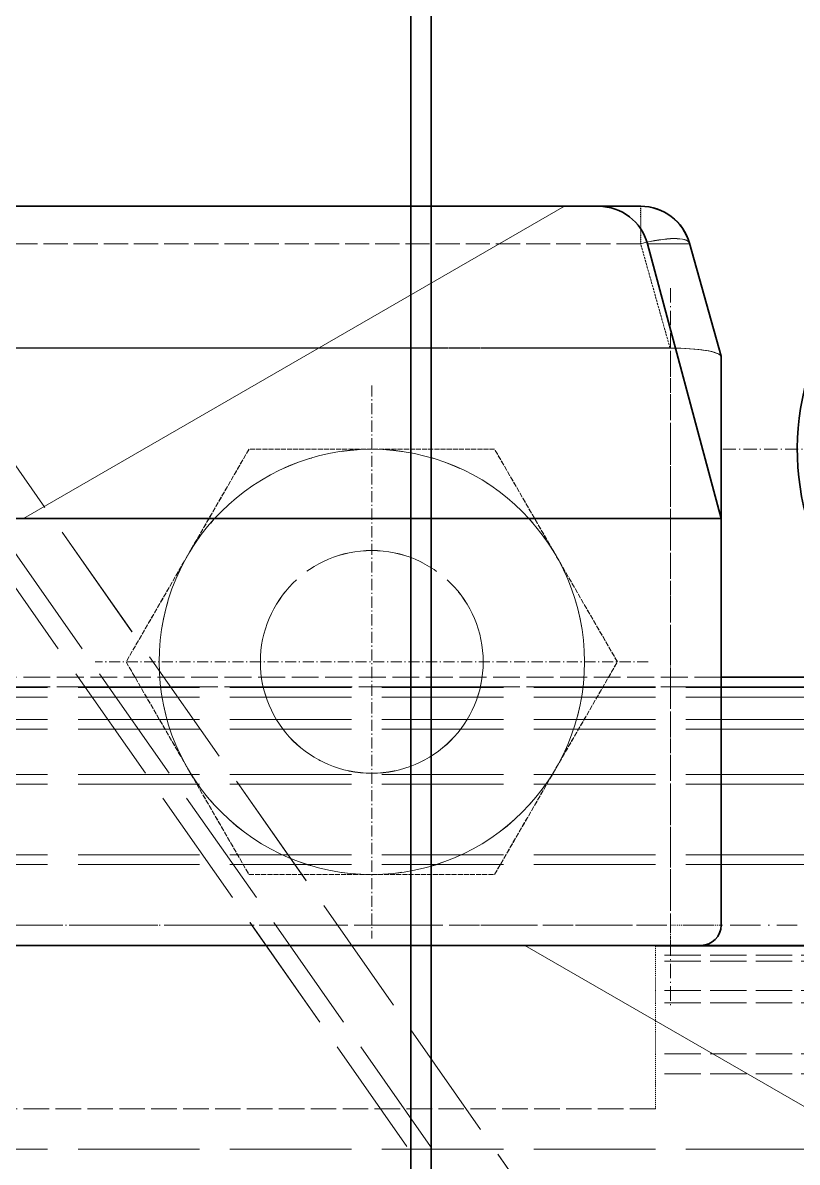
# Model space of a CAD drawing. Header units: millimetres. Extents: x 12184 to 41592, y 8990 to 29785.
# Drawn here: x 23086.3 to 23162.8, y 16817.3 to 16929.8 of the extents above; entities that cross this region are included whole.
import ezdxf

# ---------------------------------------------------------------- set-up
doc = ezdxf.new("R2010")
doc.units = ezdxf.units.MM
doc.linetypes.add('DASHDOT', pattern=[18.5, 12, -3, 0.5, -3])
doc.linetypes.add('DASHED', pattern=[15, 12, -3])

# ---------------------------------------------------------------- blocks, each defined once
blk = doc.blocks.new('A$C55E021B5')
at = {"color": 7, "linetype": 'DASHED', "lineweight": 13}
for p, q in [((135.74, 250.5), (580, 884.97)), ((138.08, 250.5), (580, 881.62)), ((173.83, 313.61), (426.95, 675.11)), ((165.85, 627.66), (471.85, 627.66)), ((165.85, 627.57), (471.85, 627.57)), ((165.85, 626.62), (471.85, 626.62)), ((165.85, 626.62), (471.85, 626.62)), ((165.85, 624.42), (471.85, 624.42)), ((165.85, 623.46), (471.85, 623.46)), ((165.85, 623.46), (471.85, 623.46)), ((165.85, 619), (471.85, 619)), ((165.85, 618.04), (471.85, 618.04)), ((165.85, 618.04), (471.85, 618.04)), ((165.85, 611.07), (471.85, 611.07)), ((165.85, 610.11), (471.85, 610.11)), ((165.85, 610.11), (471.85, 610.11)), ((165.85, 581.99), (471.85, 581.99))]:
    blk.add_line(p, q, dxfattribs=at)
at = {"color": 7, "linetype": 'DASHED', "lineweight": 13, "ltscale": 0.006176}
blk.add_line((347.3, 675.11), (347.3, 671.41), dxfattribs=at)
at = {"color": 7, "lineweight": 35, "ltscale": 0.006926}
blk.add_line((347.3, 675.11), (351.46, 675.11), dxfattribs=at)
at = {"color": 7, "lineweight": 35, "ltscale": 0.184631}
blk.add_line((462.24, 675.11), (351.46, 675.11), dxfattribs=at)
at = {"color": 7, "lineweight": 13, "ltscale": 0.102764}
blk.add_line((408.23, 644.28), (354.83, 675.11), dxfattribs=at)
at = {"color": 7, "lineweight": 35, "ltscale": 0.019325}
blk.add_line((339.35, 660.3), (342.49, 671.46), dxfattribs=at)
at = {"color": 7, "lineweight": 35, "ltscale": 0.046803}
blk.add_line((339.35, 644.28), (346.62, 671.41), dxfattribs=at)
at = {"color": 7, "lineweight": 13, "ltscale": 0.019295}
blk.add_line((342.48, 671.41), (339.35, 660.26), dxfattribs=at)
at = {"color": 7, "lineweight": 13, "ltscale": 0.006908}
blk.add_line((346.62, 671.41), (342.48, 671.41), dxfattribs=at)
at = {"color": 7, "linetype": 'DASHED', "lineweight": 13, "ltscale": 0.017821}
blk.add_line((344.41, 661.11), (347.3, 671.41), dxfattribs=at)
at = {"color": 7, "linetype": 'DASHED', "lineweight": 13, "ltscale": 0.198483}
blk.add_line((347.3, 671.41), (466.39, 671.41), dxfattribs=at)
at = {"color": 7, "linetype": 'DASHDOT', "lineweight": 13, "ltscale": 0.118001}
blk.add_line((344.35, 667.01), (344.35, 596.21), dxfattribs=at)
at = {"color": 7, "linetype": 'DASHED', "lineweight": 13, "ltscale": 0.095}
blk.add_line((344.35, 604.11), (344.35, 661.11), dxfattribs=at)
at = {"color": 7, "linetype": 'DASHED', "lineweight": 13, "ltscale": 0.208334}
for p, q in [((469.35, 661.11), (344.35, 661.11)), ((469.35, 604.11), (344.35, 604.11))]:
    blk.add_line(p, q, dxfattribs=at)
at = {"color": 7, "linetype": 'DASHED', "lineweight": 13, "ltscale": 0.208121}
blk.add_line((344.41, 661.11), (469.28, 661.11), dxfattribs=at)
at = {"color": 7, "lineweight": 35, "ltscale": 0.026629}
blk.add_line((339.35, 660.26), (339.35, 644.28), dxfattribs=at)
at = {"color": 7, "lineweight": 35, "ltscale": 0.026579}
blk.add_line((339.35, 660.23), (339.35, 644.28), dxfattribs=at)
at = {"color": 7, "linetype": 'DASHDOT', "lineweight": 13, "ltscale": 0.091}
for p, q in [((373.85, 657.41), (373.85, 602.81)), ((346.55, 630.11), (401.15, 630.11))]:
    blk.add_line(p, q, dxfattribs=at)
at = {"color": 7, "linetype": 'DASHDOT', "lineweight": 13, "ltscale": 0.108334}
blk.add_line((274.35, 651.11), (339.35, 651.11), dxfattribs=at)
at = {"color": 7, "linetype": 'DASHED', "lineweight": 13, "ltscale": 0.040415}
for p, q in [((349.6, 630.11), (361.72, 651.11)), ((385.97, 651.11), (398.1, 630.11))]:
    blk.add_line(p, q, dxfattribs=at)
at = {"color": 7, "linetype": 'DASHED', "lineweight": 13, "ltscale": 0.040414}
for p, q in [((361.72, 651.11), (385.97, 651.11)), ((361.72, 609.11), (349.6, 630.11)), ((398.1, 630.11), (385.97, 609.11)), ((385.97, 609.11), (361.72, 609.11))]:
    blk.add_line(p, q, dxfattribs=at)
at = {"color": 7, "lineweight": 35, "ltscale": 0.066952}
blk.add_line((339.35, 644.28), (339.35, 604.11), dxfattribs=at)
at = {"color": 7, "lineweight": 35, "ltscale": 0.225}
blk.add_line((474.35, 644.28), (339.35, 644.28), dxfattribs=at)
blk.add_line((474.35, 644.28), (339.35, 644.28), dxfattribs=at)
at = {"color": 7, "lineweight": 35, "ltscale": 0.029167}
blk.add_line((321.85, 628.61), (339.35, 628.61), dxfattribs=at)
at = {"color": 7, "linetype": 'DASHED', "lineweight": 13, "ltscale": 0.220833}
for p, q in [((339.35, 628.61), (471.85, 628.61)), ((339.35, 627.66), (471.85, 627.66))]:
    blk.add_line(p, q, dxfattribs=at)
at = {"color": 7, "lineweight": 13, "ltscale": 0.289167}
blk.add_line((165.85, 627.66), (339.35, 627.66), dxfattribs=at)
at = {"color": 7, "linetype": 'DASHDOT', "lineweight": 13, "ltscale": 0.25}
blk.add_line((481.85, 604.11), (331.85, 604.11), dxfattribs=at)
at = {"color": 7, "linetype": 'DASHED', "lineweight": 13, "ltscale": 0.008333}
blk.add_line((344.35, 604.11), (339.35, 604.11), dxfattribs=at)
at = {"color": 7, "linetype": 'DASHED', "lineweight": 13, "ltscale": 0.003333}
blk.add_line((344.35, 602.11), (344.35, 604.11), dxfattribs=at)
at = {"color": 7, "lineweight": 13, "ltscale": 0.371198}
blk.add_line((358.73, 602.11), (165.85, 490.75), dxfattribs=at)
at = {"color": 7, "lineweight": 35, "ltscale": 0.040485}
blk.add_line((321.56, 602.08), (345.85, 602.08), dxfattribs=at)
at = {"color": 7, "linetype": 'DASHED', "lineweight": 13, "ltscale": 0.04025}
blk.add_line((321.7, 602.1), (345.85, 602.1), dxfattribs=at)
at = {"color": 7, "lineweight": 35, "ltscale": 0.04025}
blk.add_line((321.7, 602.1), (345.85, 602.1), dxfattribs=at)
at = {"color": 7, "lineweight": 35, "ltscale": 0.218333}
blk.add_line((341.35, 602.11), (472.35, 602.11), dxfattribs=at)
at = {"color": 7, "lineweight": 35, "ltscale": 5.49316e-05}
blk.add_line((345.85, 602.11), (345.85, 602.08), dxfattribs=at)
at = {"color": 7, "lineweight": 35, "ltscale": 0.21}
blk.add_line((345.85, 602.11), (471.85, 602.11), dxfattribs=at)
at = {"color": 7, "linetype": 'DASHED', "lineweight": 13, "ltscale": 0.001558}
blk.add_line((345.85, 602.08), (345.85, 601.15), dxfattribs=at)
at = {"color": 7, "linetype": 'DASHED', "lineweight": 13, "ltscale": 0.3}
for p, q in [((165.85, 601.15), (345.85, 601.15)), ((165.85, 600.56), (345.85, 600.56)), ((165.85, 597.66), (345.85, 597.66)), ((165.85, 596.43), (345.85, 596.43)), ((165.85, 591.42), (345.85, 591.42)), ((165.85, 589.42), (345.85, 589.42))]:
    blk.add_line(p, q, dxfattribs=at)
at = {"color": 7, "linetype": 'DASHED', "lineweight": 13, "ltscale": 0.000983047}
blk.add_line((345.85, 601.15), (345.85, 600.56), dxfattribs=at)
at = {"color": 7, "linetype": 'DASHED', "lineweight": 13, "ltscale": 0.004831}
blk.add_line((345.85, 600.56), (345.85, 597.66), dxfattribs=at)
at = {"color": 7, "linetype": 'DASHED', "lineweight": 13, "ltscale": 0.002053}
blk.add_line((345.85, 597.66), (345.85, 596.43), dxfattribs=at)
at = {"color": 7, "linetype": 'DASHED', "lineweight": 13, "ltscale": 0.008343}
blk.add_line((345.85, 596.43), (345.85, 591.42), dxfattribs=at)
at = {"color": 7, "linetype": 'DASHED', "lineweight": 13, "ltscale": 0.00333}
blk.add_line((345.85, 591.42), (345.85, 589.42), dxfattribs=at)
at = {"color": 7, "linetype": 'DASHED', "lineweight": 13, "ltscale": 0.005754}
blk.add_line((345.85, 589.42), (345.85, 585.97), dxfattribs=at)
at = {"color": 7, "linetype": 'DASHED', "lineweight": 13, "ltscale": 0.21}
blk.add_line((345.85, 585.97), (471.85, 585.97), dxfattribs=at)
at = {"color": 7, "linetype": 'DASHED', "lineweight": 13}
for radius in [21, 11]:
    blk.add_circle((373.85, 630.11), radius, dxfattribs=at)
at = {"color": 7, "lineweight": 35}
for centre, radius, start, end in [((306.85, 651.11), 25, 306.8699, 233.1301), ((347.3, 670.11), 5, 90, 164.3087), ((351.46, 670.11), 5, 89.9759, 164.9553), ((339.5, 660.26), 0.151, 164.1175, 179.8735), ((341.35, 604.11), 2, 180, 270)]:
    blk.add_arc(centre, radius, start, end, dxfattribs=at)
at = {"color": 7, "lineweight": 13}
blk.add_arc((342.79, 671.38), 0.317, 164.3481, 175.0651, dxfattribs=at)
blk.add_ellipse((347.3, 670.11), major_axis=(0, -5), ratio=0.998883, start_param=3.141593, end_param=4.45059, dxfattribs=at)
at = {"color": 7, "linetype": 'DASHED', "lineweight": 13}
for centre, major_axis, ratio, start_param, end_param in [((347.3, 670.11), (4.81, -1.35), 0.249786, 1.640852, 3.141593), ((344.35, 660.23), (-5, 0), 0.176327, 4.712389, 6.283185), ((344.53, 660.24), (5.18, -0.02), 0.168137, 1.594352, 3.095113)]:
    blk.add_ellipse(centre, major_axis=major_axis, ratio=ratio, start_param=start_param, end_param=end_param, dxfattribs=at)
blk = doc.blocks.new('1')
at = {"color": 7, "lineweight": 35}
for p, q in [((23124.65, 18681.56), (23124.65, 16239.1)), ((23126.65, 17059.1), (23126.65, 16239.1))]:
    blk.add_line(p, q, dxfattribs=at)
at = {"color": 7, "linetype": 'DASHED', "lineweight": 13}
for p, q in [((23358.91, 16487.1), (22914.65, 17121.57)), ((23356.56, 16487.1), (22914.65, 17118.22)), ((23320.82, 16550.22), (23067.69, 16911.72)), ((23328.8, 16864.26), (23022.8, 16864.26)), ((23328.8, 16864.18), (23022.8, 16864.18)), ((23328.8, 16863.22), (23022.8, 16863.22)), ((23328.8, 16863.22), (23022.8, 16863.22)), ((23328.8, 16861.02), (23022.8, 16861.02)), ((23328.8, 16860.06), (23022.8, 16860.06)), ((23328.8, 16860.06), (23022.8, 16860.06)), ((23328.8, 16855.6), (23022.8, 16855.6)), ((23328.8, 16854.65), (23022.8, 16854.65)), ((23328.8, 16854.65), (23022.8, 16854.65)), ((23328.8, 16847.67), (23022.8, 16847.67)), ((23328.8, 16846.71), (23022.8, 16846.71)), ((23328.8, 16846.71), (23022.8, 16846.71)), ((23328.8, 16818.59), (23022.8, 16818.59))]:
    blk.add_line(p, q, dxfattribs=at)
at = {"color": 7, "lineweight": 35, "ltscale": 0.184631}
blk.add_line((23032.41, 16911.72), (23143.19, 16911.72), dxfattribs=at)
at = {"color": 7, "lineweight": 13, "ltscale": 0.102764}
blk.add_line((23086.42, 16880.89), (23139.82, 16911.72), dxfattribs=at)
at = {"color": 7, "lineweight": 35, "ltscale": 0.006926}
blk.add_line((23147.34, 16911.72), (23143.19, 16911.72), dxfattribs=at)
at = {"color": 7, "linetype": 'DASHED', "lineweight": 13, "ltscale": 0.006176}
blk.add_line((23147.34, 16911.72), (23147.34, 16908.01), dxfattribs=at)
at = {"color": 7, "linetype": 'DASHED', "lineweight": 13, "ltscale": 0.198483}
blk.add_line((23147.34, 16908.01), (23028.25, 16908.01), dxfattribs=at)
at = {"color": 7, "linetype": 'DASHED', "lineweight": 13, "ltscale": 0.017821}
blk.add_line((23150.24, 16897.72), (23147.34, 16908.01), dxfattribs=at)
at = {"color": 7, "lineweight": 35, "ltscale": 0.046803}
blk.add_line((23155.3, 16880.89), (23148.02, 16908.01), dxfattribs=at)
at = {"color": 7, "lineweight": 13, "ltscale": 0.006908}
blk.add_line((23148.02, 16908.01), (23152.17, 16908.01), dxfattribs=at)
at = {"color": 7, "lineweight": 35, "ltscale": 0.019325}
blk.add_line((23155.29, 16896.91), (23152.16, 16908.07), dxfattribs=at)
at = {"color": 7, "lineweight": 13, "ltscale": 0.019295}
blk.add_line((23152.17, 16908.01), (23155.3, 16896.86), dxfattribs=at)
at = {"color": 7, "linetype": 'DASHDOT', "lineweight": 13, "ltscale": 0.118001}
blk.add_line((23150.3, 16903.62), (23150.3, 16832.82), dxfattribs=at)
at = {"color": 7, "linetype": 'DASHED', "lineweight": 13, "ltscale": 0.208334}
for p, q in [((23025.3, 16897.72), (23150.3, 16897.72)), ((23025.3, 16840.72), (23150.3, 16840.72))]:
    blk.add_line(p, q, dxfattribs=at)
at = {"color": 7, "linetype": 'DASHED', "lineweight": 13, "ltscale": 0.208121}
blk.add_line((23150.24, 16897.72), (23025.36, 16897.72), dxfattribs=at)
at = {"color": 7, "linetype": 'DASHED', "lineweight": 13, "ltscale": 0.095}
blk.add_line((23150.3, 16840.72), (23150.3, 16897.72), dxfattribs=at)
at = {"color": 7, "lineweight": 35, "ltscale": 0.026629}
blk.add_line((23155.3, 16896.86), (23155.3, 16880.89), dxfattribs=at)
at = {"color": 7, "lineweight": 35, "ltscale": 0.026579}
blk.add_line((23155.3, 16896.83), (23155.3, 16880.89), dxfattribs=at)
at = {"color": 7, "linetype": 'DASHDOT', "lineweight": 13, "ltscale": 0.091}
for p, q in [((23120.8, 16894.02), (23120.8, 16839.42)), ((23148.1, 16866.72), (23093.5, 16866.72))]:
    blk.add_line(p, q, dxfattribs=at)
at = {"color": 7, "linetype": 'DASHED', "lineweight": 13, "ltscale": 0.040415}
for p, q in [((23108.67, 16887.72), (23096.55, 16866.72)), ((23145.05, 16866.72), (23132.92, 16887.72))]:
    blk.add_line(p, q, dxfattribs=at)
at = {"color": 7, "linetype": 'DASHED', "lineweight": 13, "ltscale": 0.040414}
for p, q in [((23132.92, 16887.72), (23108.67, 16887.72)), ((23096.55, 16866.72), (23108.67, 16845.72)), ((23132.92, 16845.72), (23145.05, 16866.72)), ((23108.67, 16845.72), (23132.92, 16845.72))]:
    blk.add_line(p, q, dxfattribs=at)
at = {"color": 7, "linetype": 'DASHDOT', "lineweight": 13, "ltscale": 0.108334}
blk.add_line((23220.3, 16887.72), (23155.3, 16887.72), dxfattribs=at)
at = {"color": 7, "lineweight": 35, "ltscale": 0.225}
blk.add_line((23020.3, 16880.89), (23155.3, 16880.89), dxfattribs=at)
blk.add_line((23020.3, 16880.89), (23155.3, 16880.89), dxfattribs=at)
at = {"color": 7, "lineweight": 35, "ltscale": 0.066952}
blk.add_line((23155.3, 16880.89), (23155.3, 16840.72), dxfattribs=at)
at = {"color": 7, "linetype": 'DASHED', "lineweight": 13, "ltscale": 0.220833}
for p, q in [((23155.3, 16865.22), (23022.8, 16865.22)), ((23155.3, 16864.26), (23022.8, 16864.26))]:
    blk.add_line(p, q, dxfattribs=at)
at = {"color": 7, "lineweight": 35, "ltscale": 0.029167}
blk.add_line((23172.8, 16865.22), (23155.3, 16865.22), dxfattribs=at)
at = {"color": 7, "lineweight": 13, "ltscale": 0.289167}
blk.add_line((23328.8, 16864.26), (23155.3, 16864.26), dxfattribs=at)
at = {"color": 7, "linetype": 'DASHDOT', "lineweight": 13, "ltscale": 0.25}
blk.add_line((23012.8, 16840.72), (23162.8, 16840.72), dxfattribs=at)
at = {"color": 7, "linetype": 'DASHED', "lineweight": 13, "ltscale": 0.003333}
blk.add_line((23150.3, 16838.72), (23150.3, 16840.72), dxfattribs=at)
at = {"color": 7, "linetype": 'DASHED', "lineweight": 13, "ltscale": 0.008333}
blk.add_line((23150.3, 16840.72), (23155.3, 16840.72), dxfattribs=at)
at = {"color": 7, "lineweight": 35, "ltscale": 0.218333}
blk.add_line((23153.3, 16838.72), (23022.3, 16838.72), dxfattribs=at)
at = {"color": 7, "lineweight": 35, "ltscale": 0.21}
blk.add_line((23148.8, 16838.72), (23022.8, 16838.72), dxfattribs=at)
at = {"color": 7, "lineweight": 13, "ltscale": 0.371198}
blk.add_line((23135.92, 16838.72), (23328.8, 16727.36), dxfattribs=at)
at = {"color": 7, "lineweight": 35, "ltscale": 5.49316e-05}
blk.add_line((23148.8, 16838.72), (23148.8, 16838.68), dxfattribs=at)
at = {"color": 7, "linetype": 'DASHED', "lineweight": 13, "ltscale": 0.04025}
blk.add_line((23172.95, 16838.7), (23148.8, 16838.7), dxfattribs=at)
at = {"color": 7, "lineweight": 35, "ltscale": 0.04025}
blk.add_line((23172.95, 16838.7), (23148.8, 16838.7), dxfattribs=at)
at = {"color": 7, "lineweight": 35, "ltscale": 0.040485}
blk.add_line((23173.09, 16838.68), (23148.8, 16838.68), dxfattribs=at)
at = {"color": 7, "linetype": 'DASHED', "lineweight": 13, "ltscale": 0.001558}
blk.add_line((23148.8, 16838.68), (23148.8, 16837.75), dxfattribs=at)
at = {"color": 7, "linetype": 'DASHED', "lineweight": 13, "ltscale": 0.3}
for p, q in [((23328.8, 16837.75), (23148.8, 16837.75)), ((23328.8, 16837.16), (23148.8, 16837.16)), ((23328.8, 16834.26), (23148.8, 16834.26)), ((23328.8, 16833.03), (23148.8, 16833.03)), ((23328.8, 16828.02), (23148.8, 16828.02)), ((23328.8, 16826.03), (23148.8, 16826.03))]:
    blk.add_line(p, q, dxfattribs=at)
at = {"color": 7, "linetype": 'DASHED', "lineweight": 13, "ltscale": 0.000983047}
blk.add_line((23148.8, 16837.75), (23148.8, 16837.16), dxfattribs=at)
at = {"color": 7, "linetype": 'DASHED', "lineweight": 13, "ltscale": 0.004831}
blk.add_line((23148.8, 16837.16), (23148.8, 16834.26), dxfattribs=at)
at = {"color": 7, "linetype": 'DASHED', "lineweight": 13, "ltscale": 0.002053}
blk.add_line((23148.8, 16834.26), (23148.8, 16833.03), dxfattribs=at)
at = {"color": 7, "linetype": 'DASHED', "lineweight": 13, "ltscale": 0.008343}
blk.add_line((23148.8, 16833.03), (23148.8, 16828.02), dxfattribs=at)
at = {"color": 7, "linetype": 'DASHED', "lineweight": 13, "ltscale": 0.00333}
blk.add_line((23148.8, 16828.02), (23148.8, 16826.03), dxfattribs=at)
at = {"color": 7, "linetype": 'DASHED', "lineweight": 13, "ltscale": 0.005754}
blk.add_line((23148.8, 16826.03), (23148.8, 16822.57), dxfattribs=at)
at = {"color": 7, "linetype": 'DASHED', "lineweight": 13, "ltscale": 0.21}
blk.add_line((23148.8, 16822.57), (23022.8, 16822.57), dxfattribs=at)
at = {"color": 7, "linetype": 'DASHED', "lineweight": 13}
for radius in [21, 11]:
    blk.add_circle((23120.8, 16866.72), radius, dxfattribs=at)
at = {"color": 7, "lineweight": 35}
for centre, radius, start, end in [((23143.19, 16906.71), 5, 15.0447, 90.0241), ((23147.34, 16906.72), 5, 15.6913, 90), ((23155.15, 16896.86), 0.151, 0.1265, 15.8825), ((23153.3, 16840.72), 2, 270, 360)]:
    blk.add_arc(centre, radius, start, end, dxfattribs=at)
at = {"color": 7, "lineweight": 13}
blk.add_arc((23151.85, 16907.98), 0.317, 4.9349, 15.6519, dxfattribs=at)
at = {"color": 7, "lineweight": 13, "extrusion": (0, 0, -1)}
blk.add_ellipse((23147.34, 16906.72), major_axis=(0, 5), ratio=0.998883, start_param=0, end_param=1.308997, dxfattribs=at)
at = {"color": 7, "linetype": 'DASHED', "lineweight": 13, "extrusion": (0, 0, -1)}
for centre, major_axis, ratio, start_param, end_param in [((23147.34, 16906.72), (4.81, 1.35), 0.249786, -1.500741, 0), ((23150.12, 16896.84), (5.18, 0.02), 0.168137, -1.547241, -0.04648), ((23150.3, 16896.83), (5, 0), 0.176327, 4.712389, 6.283185)]:
    blk.add_ellipse(centre, major_axis=major_axis, ratio=ratio, start_param=start_param, end_param=end_param, dxfattribs=at)
at = {"xscale": -1}
blk.add_blockref('A$C55E021B5', (23494.65, 16236.6), dxfattribs=at)

msp = doc.modelspace()

# ---------------------------------------------------------------- block references
msp.add_blockref('1', (0, 0))

doc.saveas('drawing.dxf')
